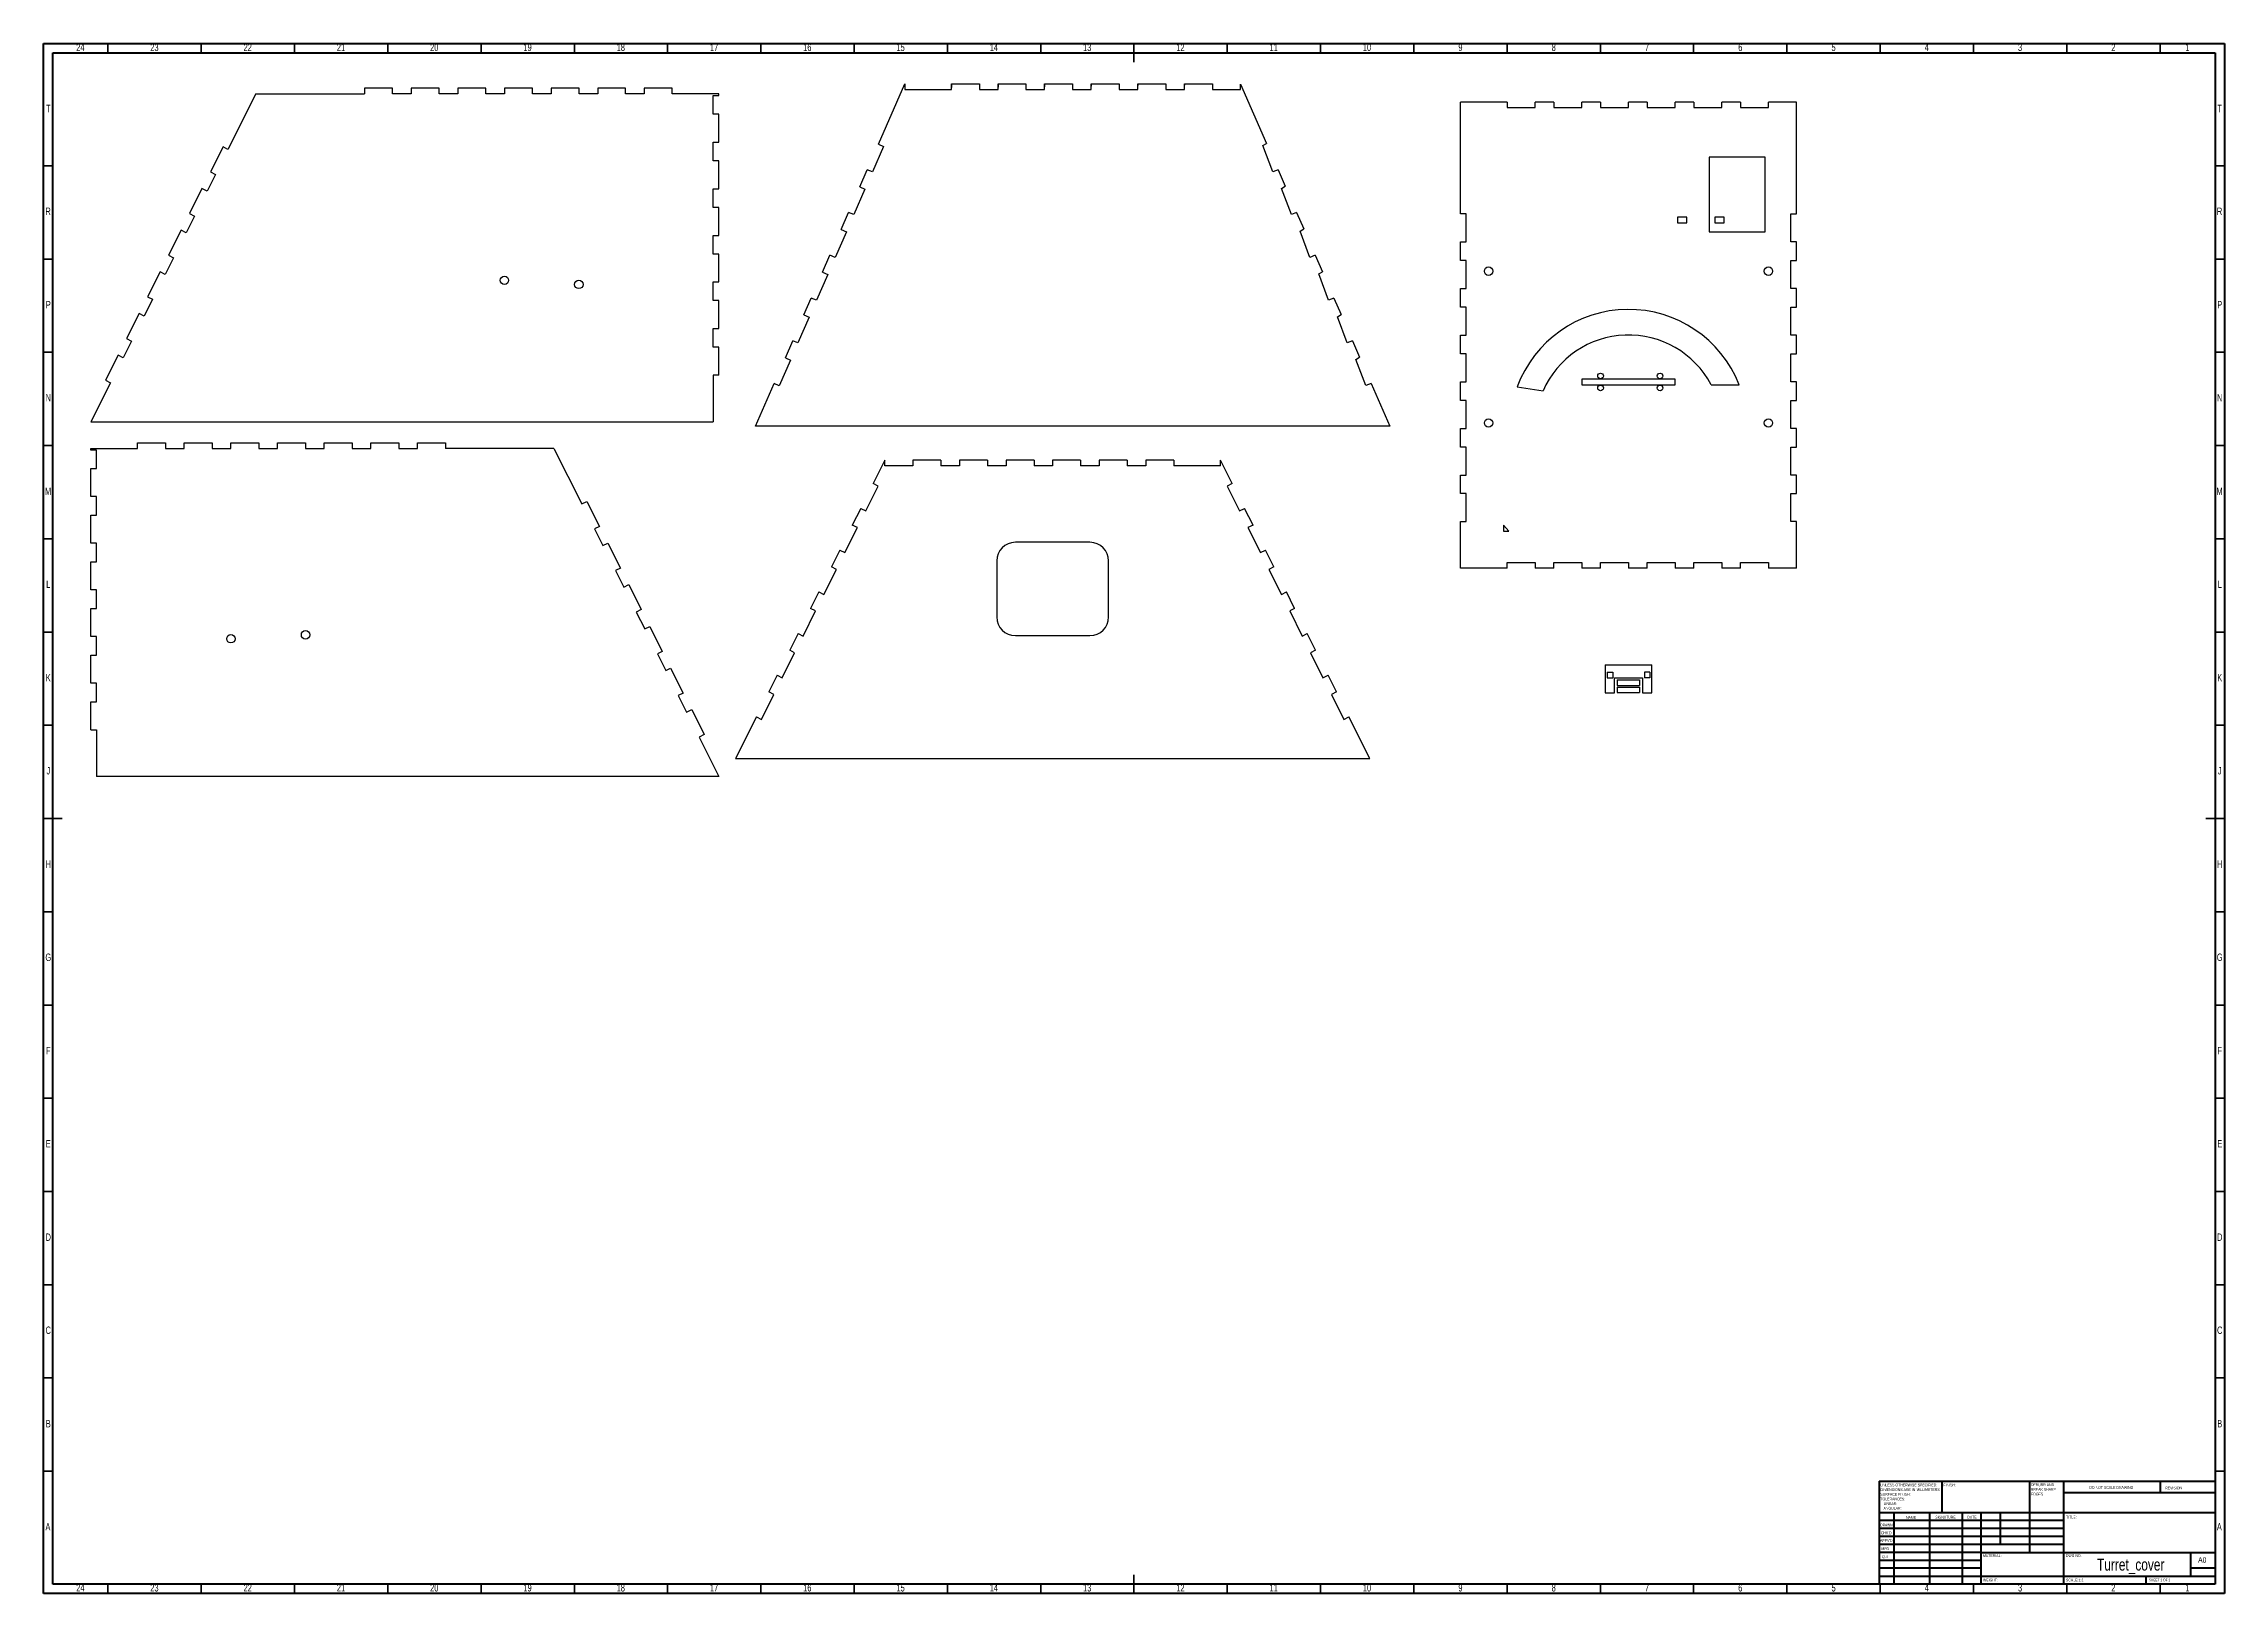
# Model space of a CAD drawing. Header units: millimetres. Extents: x 15 to 1184, y 5 to 836.
import ezdxf

# ---------------------------------------------------------------- set-up
doc = ezdxf.new("R2010")
doc.units = ezdxf.units.MM
doc.styles.add('SLDTEXTSTYLE0', font='TXT', dxfattribs={"width": 0.75})
doc.styles.add('SLDTEXTSTYLE1', font='TXT', dxfattribs={"width": 0.686449})
doc.styles.add('SLDTEXTSTYLE2', font='TXT', dxfattribs={"width": 0.6875})

# ---------------------------------------------------------------- blocks, each defined once
blk = doc.blocks.new('SW_NOTE_0')
at = {"color": 0, "linetype": 'Continuous', "lineweight": 0, "char_height": 1.5, "attachment_point": 1, "style": 'SLDTEXTSTYLE0'}
for s, insert in [('UNLESS OTHERWISE SPECIFIED:', (0, 1.9)), ('TOLERANCES:', (0, -5.6)), ('DIMENSIONS ARE IN MILLIMETERS', (0, -0.6)), ('SURFACE FINISH:', (0, -3.1)), ('ANGULAR:', (1.7, -10.6)), ('LINEAR:', (1.7, -8.1))]:
    blk.add_mtext(s, dxfattribs=dict(at, insert=insert))
blk = doc.blocks.new('SW_NOTE_1')
at = {"color": 0, "linetype": 'Continuous', "lineweight": 0, "char_height": 1.5, "attachment_point": 1, "style": 'SLDTEXTSTYLE0'}
for s, insert in [('DEBURR AND', (0, 1.9)), ('BREAK SHARP', (0, -0.6)), ('EDGES', (0, -3.1))]:
    blk.add_mtext(s, dxfattribs=dict(at, insert=insert))

msp = doc.modelspace()

# ---------------------------------------------------------------- linework, layer by layer
at = {"color": 7, "linetype": 'Continuous', "lineweight": 70}
for p, q in [((15, 5), (15, 836)), ((15, 836), (1184, 836)), ((20, 10), (20, 831)), ((20, 831), (1179, 831)), ((1179, 831), (1179, 10)), ((1184, 836), (1184, 5)), ((1184, 5), (15, 5)), ((1179, 10), (20, 10))]:
    msp.add_line(p, q, dxfattribs=at)
at = {"color": 7, "linetype": 'Continuous', "lineweight": 35}
for p, q in [((49.5, 831), (49.5, 836)), ((99.5, 831), (99.5, 836)), ((149.5, 831), (149.5, 836)), ((199.5, 831), (199.5, 836)), ((249.5, 831), (249.5, 836)), ((299.5, 831), (299.5, 836)), ((349.5, 831), (349.5, 836)), ((399.5, 831), (399.5, 836)), ((449.5, 831), (449.5, 836)), ((499.5, 831), (499.5, 836)), ((549.5, 831), (549.5, 836)), ((599.5, 836), (599.5, 826)), ((599.5, 831), (599.5, 836)), ((649.5, 831), (649.5, 836)), ((699.5, 831), (699.5, 836)), ((749.5, 831), (749.5, 836)), ((799.5, 831), (799.5, 836)), ((849.5, 831), (849.5, 836)), ((899.5, 831), (899.5, 836)), ((949.5, 831), (949.5, 836)), ((999.5, 831), (999.5, 836)), ((1049.5, 831), (1049.5, 836)), ((1099.5, 831), (1099.5, 836)), ((1149.5, 831), (1149.5, 836)), ((20, 770.5), (15, 770.5)), ((1179, 770.5), (1184, 770.5)), ((20, 720.5), (15, 720.5)), ((1179, 720.5), (1184, 720.5)), ((20, 670.5), (15, 670.5)), ((1179, 670.5), (1184, 670.5)), ((20, 620.5), (15, 620.5)), ((1179, 620.5), (1184, 620.5)), ((20, 570.5), (15, 570.5)), ((1179, 570.5), (1184, 570.5)), ((20, 520.5), (15, 520.5)), ((1179, 520.5), (1184, 520.5)), ((20, 470.5), (15, 470.5)), ((1179, 470.5), (1184, 470.5)), ((15, 420.5), (25, 420.5)), ((20, 420.5), (15, 420.5)), ((1184, 420.5), (1174, 420.5)), ((1179, 420.5), (1184, 420.5)), ((20, 370.5), (15, 370.5)), ((1179, 370.5), (1184, 370.5)), ((20, 320.5), (15, 320.5)), ((1179, 320.5), (1184, 320.5)), ((20, 270.5), (15, 270.5)), ((1179, 270.5), (1184, 270.5)), ((20, 220.5), (15, 220.5)), ((1179, 220.5), (1184, 220.5)), ((20, 170.5), (15, 170.5)), ((1179, 170.5), (1184, 170.5)), ((20, 120.5), (15, 120.5)), ((1179, 120.5), (1184, 120.5)), ((20, 70.5), (15, 70.5)), ((1179, 70.5), (1184, 70.5)), ((599.5, 5), (599.5, 15)), ((49.5, 10), (49.5, 5)), ((99.5, 10), (99.5, 5)), ((149.5, 10), (149.5, 5)), ((199.5, 10), (199.5, 5)), ((249.5, 10), (249.5, 5)), ((299.5, 10), (299.5, 5)), ((349.5, 10), (349.5, 5)), ((399.5, 10), (399.5, 5)), ((449.5, 10), (449.5, 5)), ((499.5, 10), (499.5, 5)), ((549.5, 10), (549.5, 5)), ((599.5, 10), (599.5, 5)), ((649.5, 10), (649.5, 5)), ((699.5, 10), (699.5, 5)), ((749.5, 10), (749.5, 5)), ((799.5, 10), (799.5, 5)), ((849.5, 10), (849.5, 5)), ((899.5, 10), (899.5, 5)), ((949.5, 10), (949.5, 5)), ((999.5, 10), (999.5, 5)), ((1049.5, 10), (1049.5, 5)), ((1099.5, 10), (1099.5, 5)), ((1149.5, 10), (1149.5, 5))]:
    msp.add_line(p, q, dxfattribs=at)
at = {"color": 7, "linetype": 'Continuous', "lineweight": 25}
for p, q in [((128.8, 809.1), (113.8, 779.3)), ((128.8, 809.1), (187, 809.1)), ((187, 812.1), (187, 809.1)), ((202, 812.1), (187, 812.1)), ((202, 809.1), (202, 812.1)), ((212, 809.1), (202, 809.1)), ((212, 812.1), (212, 809.1)), ((227, 812.1), (212, 812.1)), ((227, 809.1), (227, 812.1)), ((237, 809.1), (227, 809.1)), ((237, 812.1), (237, 809.1)), ((252, 812.1), (237, 812.1)), ((252, 809.1), (252, 812.1)), ((262, 809.1), (252, 809.1)), ((262, 812.1), (262, 809.1)), ((277, 812.1), (262, 812.1)), ((277, 809.1), (277, 812.1)), ((287, 809.1), (277, 809.1)), ((287, 812.1), (287, 809.1)), ((302, 812.1), (287, 812.1)), ((302, 809.1), (302, 812.1)), ((312, 809.1), (302, 809.1)), ((312, 812.1), (312, 809.1)), ((327, 812.1), (312, 812.1)), ((327, 809.1), (327, 812.1)), ((337, 809.1), (327, 809.1)), ((337, 812.1), (337, 809.1)), ((352, 812.1), (337, 812.1)), ((352, 809.1), (352, 812.1)), ((377, 809.1), (352, 809.1)), ((374, 808.2), (377, 808.2)), ((374, 798.2), (374, 808.2)), ((377, 808.2), (377, 809.1)), ((462.5, 782.1), (476.6, 814.4)), ((476.6, 814.4), (476.6, 811.4)), ((476.6, 814.4), (476.6, 814.4)), ((476.6, 811.4), (501.6, 811.4)), ((501.6, 814.1), (501.6, 814.4)), ((501.6, 814.4), (516.6, 814.4)), ((501.6, 814.1), (501.6, 812.4)), ((501.6, 812.4), (501.6, 814.1)), ((501.6, 811.4), (501.6, 812.4)), ((501.6, 812.4), (501.6, 812.4)), ((516.6, 814.4), (516.6, 811.5)), ((516.6, 811.5), (526.6, 811.5)), ((526.6, 814.4), (541.6, 814.4)), ((526.6, 814.4), (526.6, 812.7)), ((526.6, 812.7), (526.6, 814.4)), ((526.6, 814.4), (526.6, 814.4)), ((526.6, 811.5), (526.6, 812.7)), ((526.6, 812.7), (526.6, 812.7)), ((541.6, 814.4), (541.6, 811.5)), ((541.6, 811.5), (551.6, 811.5)), ((551.6, 814.4), (566.6, 814.4)), ((551.6, 814.4), (551.6, 812.9)), ((551.6, 812.9), (551.6, 814.4)), ((551.6, 814.4), (551.6, 814.4)), ((551.6, 811.5), (551.6, 812.9)), ((551.6, 812.9), (551.6, 812.9)), ((566.6, 814.4), (566.6, 811.5)), ((566.6, 811.5), (576.6, 811.5)), ((576.6, 814.4), (591.6, 814.4)), ((576.6, 814.4), (576.6, 813.2)), ((576.6, 813.2), (576.6, 814.4)), ((576.6, 814.4), (576.6, 814.4)), ((576.6, 811.5), (576.6, 813.2)), ((576.6, 813.2), (576.6, 813.2)), ((591.6, 814.4), (591.6, 811.5)), ((591.6, 811.5), (601.6, 811.5)), ((601.6, 814.4), (616.6, 814.4)), ((601.6, 814.4), (601.6, 813.5)), ((601.6, 813.5), (601.6, 814.4)), ((601.6, 814.4), (601.6, 814.4)), ((601.6, 811.5), (601.6, 813.5)), ((601.6, 813.5), (601.6, 813.5)), ((616.6, 814.4), (616.6, 811.5)), ((616.6, 811.5), (626.6, 811.5)), ((626.6, 814.4), (626.6, 813.8)), ((626.6, 814.4), (641.6, 814.4)), ((626.6, 813.8), (626.6, 814.4)), ((626.6, 814.4), (626.6, 814.4)), ((626.6, 811.5), (626.6, 813.8)), ((626.6, 813.8), (626.6, 813.8)), ((641.6, 814.4), (641.6, 811.5)), ((641.6, 811.5), (656.6, 811.5)), ((656.6, 811.5), (656.6, 814.3)), ((656.6, 814.3), (670.5, 782.5)), ((377, 798.2), (374, 798.2)), ((377, 783.2), (377, 798.2)), ((774.6, 744.7), (774.6, 804.7)), ((799.6, 804.7), (774.6, 804.7)), ((799.6, 804.7), (799.6, 801.7)), ((799.6, 801.7), (814.6, 801.7)), ((814.6, 801.7), (814.6, 804.7)), ((824.6, 804.7), (814.6, 804.7)), ((824.6, 804.7), (824.6, 801.7)), ((824.6, 801.7), (839.6, 801.7)), ((839.6, 801.7), (839.6, 804.7)), ((849.6, 804.7), (839.6, 804.7)), ((849.6, 804.7), (849.6, 801.7)), ((849.6, 801.7), (864.6, 801.7)), ((864.6, 801.7), (864.6, 804.7)), ((874.6, 804.7), (864.6, 804.7)), ((874.6, 804.7), (874.6, 801.7)), ((874.6, 801.7), (889.6, 801.7)), ((889.6, 801.7), (889.6, 804.7)), ((899.6, 804.7), (889.6, 804.7)), ((899.6, 804.7), (899.6, 801.7)), ((899.6, 801.7), (914.6, 801.7)), ((914.6, 801.7), (914.6, 804.7)), ((924.6, 804.7), (914.6, 804.7)), ((924.6, 804.7), (924.6, 801.7)), ((924.6, 801.7), (939.6, 801.7)), ((939.6, 801.7), (939.6, 804.7)), ((954.6, 804.7), (939.6, 804.7)), ((954.6, 744.7), (954.6, 804.7)), ((111.2, 780.6), (104.4, 767.2)), ((113.8, 779.3), (111.2, 780.6)), ((374, 783.2), (377, 783.2)), ((374, 773.2), (374, 783.2)), ((377, 773.2), (374, 773.2)), ((377, 758.2), (377, 773.2)), ((465.2, 780.9), (459.3, 767.2)), ((462.5, 782.1), (465.2, 780.9)), ((668.5, 781.3), (670.5, 782.5)), ((673.9, 767.3), (668.5, 781.3)), ((937.8, 775.1), (907.8, 775.1)), ((907.8, 775.1), (907.8, 735.1)), ((937.8, 735.1), (937.8, 775.1)), ((107.1, 765.9), (102.6, 756.9)), ((104.4, 767.2), (107.1, 765.9)), ((452.5, 759.2), (456.5, 768.4)), ((459.3, 767.2), (456.5, 768.4)), ((676.7, 768.4), (673.9, 767.3)), ((676.7, 768.4), (680.5, 759.6)), ((99.9, 758.3), (93.2, 744.9)), ((102.6, 756.9), (99.9, 758.3)), ((374, 758.2), (377, 758.2)), ((374, 748.2), (374, 758.2)), ((377, 748.2), (374, 748.2)), ((377, 733.2), (377, 748.2)), ((455.3, 758), (449.3, 744.3)), ((452.5, 759.2), (455.3, 758)), ((678.5, 758.3), (680.5, 759.6)), ((683.9, 744.3), (678.5, 758.3)), ((95.9, 743.5), (91.4, 734.6)), ((93.2, 744.9), (95.9, 743.5)), ((442.5, 736.3), (446.5, 745.5)), ((449.3, 744.3), (446.5, 745.5)), ((686.6, 745.5), (683.9, 744.3)), ((686.6, 745.5), (690.5, 736.7)), ((688.5, 735.4), (690.5, 736.7)), ((777.6, 744.7), (774.6, 744.7)), ((777.6, 729.7), (777.6, 744.7)), ((895.8, 743), (890.8, 743)), ((890.8, 743), (890.8, 740)), ((890.8, 740), (895.8, 740)), ((895.8, 740), (895.8, 743)), ((910.8, 743), (910.8, 740)), ((915.8, 743), (910.8, 743)), ((910.8, 740), (915.8, 740)), ((915.8, 740), (915.8, 743)), ((951.6, 744.7), (954.6, 744.7)), ((951.6, 729.7), (951.6, 744.7)), ((88.7, 735.9), (81.9, 722.5)), ((91.4, 734.6), (88.7, 735.9)), ((374, 733.2), (377, 733.2)), ((374, 723.2), (374, 733.2)), ((445.3, 735.1), (439.3, 721.3)), ((442.5, 736.3), (445.3, 735.1)), ((693.8, 721.4), (688.5, 735.4)), ((774.6, 719.7), (774.6, 729.7)), ((774.6, 729.7), (777.6, 729.7)), ((907.8, 735.1), (937.8, 735.1)), ((954.6, 729.7), (951.6, 729.7)), ((954.6, 719.7), (954.6, 729.7)), ((77.4, 713.6), (70.7, 700.2)), ((80.1, 712.3), (77.4, 713.6)), ((84.6, 721.2), (80.1, 712.3)), ((81.9, 722.5), (84.6, 721.2)), ((377, 723.2), (374, 723.2)), ((377, 708.2), (377, 723.2)), ((432.5, 713.4), (436.5, 722.5)), ((432.5, 713.4), (435.3, 712.2)), ((439.3, 721.3), (436.5, 722.5)), ((696.6, 722.5), (693.8, 721.4)), ((696.6, 722.5), (700.5, 713.7)), ((698.5, 712.5), (700.5, 713.7)), ((777.6, 719.7), (774.6, 719.7)), ((777.6, 704.7), (777.6, 719.7)), ((951.6, 719.7), (954.6, 719.7)), ((951.6, 704.7), (951.6, 719.7)), ((374, 708.2), (377, 708.2)), ((374, 698.2), (374, 708.2)), ((435.3, 712.2), (429.3, 698.4)), ((703.8, 698.5), (698.5, 712.5)), ((774.6, 694.7), (774.6, 704.7)), ((774.6, 704.7), (777.6, 704.7)), ((954.6, 704.7), (951.6, 704.7)), ((954.6, 694.7), (954.6, 704.7)), ((66.2, 691.3), (59.5, 677.9)), ((68.9, 689.9), (66.2, 691.3)), ((73.4, 698.9), (68.9, 689.9)), ((70.7, 700.2), (73.4, 698.9)), ((377, 698.2), (374, 698.2)), ((377, 683.2), (377, 698.2)), ((422.5, 690.5), (426.5, 699.6)), ((422.5, 690.5), (425.3, 689.3)), ((429.3, 698.4), (426.5, 699.6)), ((706.6, 699.6), (703.8, 698.5)), ((706.6, 699.6), (710.5, 690.8)), ((708.5, 689.6), (710.5, 690.8)), ((777.6, 694.7), (774.6, 694.7)), ((777.6, 679.7), (777.6, 694.7)), ((951.6, 694.7), (954.6, 694.7)), ((951.6, 679.7), (951.6, 694.7)), ((374, 683.2), (377, 683.2)), ((374, 673.2), (374, 683.2)), ((425.3, 689.3), (419.3, 675.5)), ((713.8, 675.6), (708.5, 689.6)), ((774.6, 669.7), (774.6, 679.7)), ((774.6, 679.7), (777.6, 679.7)), ((954.6, 679.7), (951.6, 679.7)), ((954.6, 669.7), (954.6, 679.7)), ((55, 668.9), (48.2, 655.5)), ((57.7, 667.6), (55, 668.9)), ((62.1, 676.5), (57.7, 667.6)), ((59.5, 677.9), (62.1, 676.5)), ((377, 673.2), (374, 673.2)), ((377, 658.2), (377, 673.2)), ((415.3, 666.3), (409.3, 652.6)), ((412.6, 667.5), (416.6, 676.7)), ((412.6, 667.5), (415.3, 666.3)), ((419.3, 675.5), (416.6, 676.7)), ((716.6, 676.7), (713.8, 675.6)), ((716.6, 676.7), (720.4, 667.9)), ((718.5, 666.7), (720.4, 667.9)), ((723.8, 652.7), (718.5, 666.7)), ((777.6, 669.7), (774.6, 669.7)), ((777.6, 654.7), (777.6, 669.7)), ((951.6, 669.7), (954.6, 669.7)), ((951.6, 654.7), (951.6, 669.7)), ((48.2, 655.5), (50.9, 654.2)), ((377, 658.2), (374, 658.2)), ((374, 658.2), (374, 633.2)), ((774.6, 644.7), (774.6, 654.7)), ((774.6, 654.7), (777.6, 654.7)), ((889.6, 656.1), (839.6, 656.1)), ((839.6, 656.1), (839.6, 653.1)), ((889.6, 653.1), (889.6, 656.1)), ((954.6, 654.7), (951.6, 654.7)), ((954.6, 644.7), (954.6, 654.7)), ((50.9, 654.2), (40.4, 633.2)), ((396.6, 630.9), (406.6, 653.8)), ((409.3, 652.6), (406.6, 653.8)), ((726.6, 653.8), (723.8, 652.7)), ((726.6, 653.8), (736.6, 630.9)), ((777.6, 644.7), (774.6, 644.7)), ((777.6, 629.7), (777.6, 644.7)), ((804.9, 651.9), (818.8, 649.8)), ((839.6, 653.1), (889.6, 653.1)), ((908.9, 653.1), (923.9, 653.1)), ((951.6, 644.7), (954.6, 644.7)), ((951.6, 629.7), (951.6, 644.7)), ((40.4, 633.2), (374, 633.2)), ((65.4, 619), (65.4, 622)), ((65.4, 622), (80.4, 622)), ((80.4, 622), (80.4, 619)), ((90.4, 619), (90.4, 622)), ((90.4, 622), (105.4, 622)), ((105.4, 622), (105.4, 619)), ((115.4, 619), (115.4, 622)), ((115.4, 622), (130.4, 622)), ((130.4, 622), (130.4, 619)), ((140.4, 619), (140.4, 622)), ((140.4, 622), (155.4, 622)), ((155.4, 622), (155.4, 619)), ((165.4, 619), (165.4, 622)), ((165.4, 622), (180.4, 622)), ((180.4, 622), (180.4, 619)), ((190.4, 619), (190.4, 622)), ((190.4, 622), (205.4, 622)), ((205.4, 622), (205.4, 619)), ((215.4, 619), (215.4, 622)), ((215.4, 622), (230.4, 622)), ((230.4, 622), (230.4, 619)), ((736.6, 630.9), (396.6, 630.9)), ((774.6, 619.7), (774.6, 629.7)), ((774.6, 629.7), (777.6, 629.7)), ((777.6, 619.7), (774.6, 619.7)), ((777.6, 604.7), (777.6, 619.7)), ((954.6, 629.7), (951.6, 629.7)), ((951.6, 619.7), (954.6, 619.7)), ((951.6, 604.7), (951.6, 619.7)), ((954.6, 619.7), (954.6, 629.7)), ((40.4, 619), (65.4, 619)), ((40.4, 618.1), (40.4, 619)), ((43.4, 618.1), (40.4, 618.1)), ((40.4, 593.1), (40.4, 608.1)), ((40.4, 608.1), (43.4, 608.1)), ((43.4, 608.1), (43.4, 618.1)), ((80.4, 619), (90.4, 619)), ((105.4, 619), (115.4, 619)), ((130.4, 619), (140.4, 619)), ((155.4, 619), (165.4, 619)), ((180.4, 619), (190.4, 619)), ((205.4, 619), (215.4, 619)), ((288.5, 619), (230.4, 619)), ((288.5, 619), (303.5, 589.2)), ((465.9, 612.6), (459.7, 600.2)), ((465.9, 609.6), (465.9, 612.6)), ((480.9, 609.6), (465.9, 609.6)), ((480.9, 612.6), (480.9, 609.6)), ((495.9, 612.6), (480.9, 612.6)), ((495.9, 612.6), (495.9, 609.6)), ((505.9, 609.6), (495.9, 609.6)), ((505.9, 612.6), (505.9, 609.6)), ((520.9, 612.6), (505.9, 612.6)), ((520.9, 612.6), (520.9, 609.6)), ((530.9, 609.6), (520.9, 609.6)), ((530.9, 612.6), (530.9, 609.6)), ((545.9, 612.6), (530.9, 612.6)), ((545.9, 612.6), (545.9, 609.6)), ((555.9, 609.6), (545.9, 609.6)), ((555.9, 612.6), (555.9, 609.6)), ((570.9, 612.6), (555.9, 612.6)), ((570.9, 612.6), (570.9, 609.6)), ((580.9, 609.6), (570.9, 609.6)), ((580.9, 612.6), (580.9, 609.6)), ((595.9, 612.6), (580.9, 612.6)), ((595.9, 612.6), (595.9, 609.6)), ((605.9, 609.6), (595.9, 609.6)), ((605.9, 612.6), (605.9, 609.6)), ((620.9, 612.6), (605.9, 612.6)), ((620.9, 612.6), (620.9, 609.6)), ((645.9, 609.6), (620.9, 609.6)), ((652.1, 600.2), (645.9, 612.6)), ((645.9, 609.6), (645.9, 612.6)), ((455.7, 585.4), (462.4, 598.8)), ((462.4, 598.8), (459.7, 600.2)), ((652.1, 600.2), (649.4, 598.8)), ((649.4, 598.8), (656.1, 585.4)), ((774.6, 594.7), (774.6, 604.7)), ((774.6, 604.7), (777.6, 604.7)), ((954.6, 604.7), (951.6, 604.7)), ((954.6, 594.7), (954.6, 604.7)), ((43.4, 593.1), (40.4, 593.1)), ((43.4, 583.1), (43.4, 593.1)), ((303.5, 589.2), (306.2, 590.5)), ((306.2, 590.5), (312.9, 577.1)), ((453, 586.8), (448.5, 577.8)), ((453, 586.8), (455.7, 585.4)), ((656.1, 585.4), (658.8, 586.8)), ((663.3, 577.8), (658.8, 586.8)), ((777.6, 594.7), (774.6, 594.7)), ((777.6, 579.7), (777.6, 594.7)), ((951.6, 594.7), (954.6, 594.7)), ((951.6, 579.7), (951.6, 594.7)), ((40.4, 583.1), (43.4, 583.1)), ((40.4, 568.1), (40.4, 583.1)), ((312.9, 577.1), (310.3, 575.8)), ((310.3, 575.8), (314.8, 566.9)), ((444.5, 563.1), (451.2, 576.5)), ((451.2, 576.5), (448.5, 577.8)), ((663.3, 577.8), (660.6, 576.5)), ((660.6, 576.5), (667.3, 563.1)), ((774.6, 554.7), (774.6, 579.7)), ((774.6, 579.7), (777.6, 579.7)), ((800.5, 574.5), (797.6, 577.8)), ((797.6, 577.8), (797.6, 574.5)), ((797.6, 574.5), (800.5, 574.5)), ((954.6, 579.7), (951.6, 579.7)), ((954.6, 554.7), (954.6, 579.7)), ((43.4, 568.1), (40.4, 568.1)), ((43.4, 558.1), (43.4, 568.1)), ((314.8, 566.9), (317.4, 568.2)), ((317.4, 568.2), (324.2, 554.8)), ((441.8, 564.4), (437.3, 555.5)), ((441.8, 564.4), (444.5, 563.1)), ((575.9, 568.6), (535.9, 568.6)), ((667.3, 563.1), (670, 564.4)), ((674.5, 555.5), (670, 564.4)), ((40.4, 558.1), (43.4, 558.1)), ((40.4, 543.1), (40.4, 558.1)), ((324.2, 554.8), (321.5, 553.5)), ((321.5, 553.5), (326, 544.5)), ((433.3, 540.7), (440, 554.1)), ((440, 554.1), (437.3, 555.5)), ((525.9, 558.6), (525.9, 528.6)), ((585.9, 528.6), (585.9, 558.6)), ((674.5, 555.5), (671.8, 554.1)), ((671.8, 554.1), (678.5, 540.7)), ((799.6, 554.7), (774.6, 554.7)), ((799.6, 557.7), (814.6, 557.7)), ((799.6, 554.7), (799.6, 557.7)), ((814.6, 557.7), (814.6, 554.7)), ((824.6, 554.7), (814.6, 554.7)), ((824.6, 557.7), (839.6, 557.7)), ((824.6, 554.7), (824.6, 557.7)), ((839.6, 557.7), (839.6, 554.7)), ((849.6, 554.7), (839.6, 554.7)), ((849.6, 557.7), (864.6, 557.7)), ((849.6, 554.7), (849.6, 557.7)), ((864.6, 557.7), (864.6, 554.7)), ((874.6, 554.7), (864.6, 554.7)), ((874.6, 557.7), (889.6, 557.7)), ((874.6, 554.7), (874.6, 557.7)), ((889.6, 557.7), (889.6, 554.7)), ((899.6, 554.7), (889.6, 554.7)), ((899.6, 557.7), (914.6, 557.7)), ((899.6, 554.7), (899.6, 557.7)), ((914.6, 557.7), (914.6, 554.7)), ((924.6, 554.7), (914.6, 554.7)), ((924.6, 557.7), (939.6, 557.7)), ((924.6, 554.7), (924.6, 557.7)), ((939.6, 557.7), (939.6, 554.7)), ((954.6, 554.7), (939.6, 554.7)), ((43.4, 543.1), (40.4, 543.1)), ((43.4, 533.1), (43.4, 543.1)), ((326, 544.5), (328.7, 545.9)), ((328.7, 545.9), (335.4, 532.5)), ((430.6, 542), (426.1, 533.1)), ((430.6, 542), (433.3, 540.7)), ((678.5, 540.7), (681.2, 542)), ((685.6, 533.1), (681.2, 542)), ((40.4, 533.1), (43.4, 533.1)), ((40.4, 518.1), (40.4, 533.1)), ((335.4, 532.5), (332.7, 531.1)), ((332.7, 531.1), (337.2, 522.2)), ((422.1, 518.3), (428.8, 531.8)), ((428.8, 531.8), (426.1, 533.1)), ((685.6, 533.1), (683, 531.8)), ((683, 531.8), (689.7, 518.3)), ((43.4, 518.1), (40.4, 518.1)), ((43.4, 508.1), (43.4, 518.1)), ((337.2, 522.2), (339.9, 523.5)), ((339.9, 523.5), (346.6, 510.1)), ((419.4, 519.7), (415, 510.7)), ((419.4, 519.7), (422.1, 518.3)), ((535.9, 518.6), (575.9, 518.6)), ((689.7, 518.3), (692.3, 519.7)), ((696.8, 510.7), (692.3, 519.7)), ((40.4, 508.1), (43.4, 508.1)), ((40.4, 493.1), (40.4, 508.1)), ((346.6, 510.1), (344, 508.8)), ((344, 508.8), (348.5, 499.9)), ((410.9, 496), (417.6, 509.4)), ((417.6, 509.4), (415, 510.7)), ((696.8, 510.7), (694.1, 509.4)), ((694.1, 509.4), (700.8, 496)), ((852.1, 502.9), (852.1, 487.9)), ((852.1, 502.9), (877.1, 502.9)), ((877.1, 487.9), (877.1, 502.9)), ((43.4, 493.1), (40.4, 493.1)), ((43.4, 483.1), (43.4, 493.1)), ((348.5, 499.9), (351.1, 501.2)), ((351.1, 501.2), (357.9, 487.8)), ((408.3, 497.3), (403.8, 488.4)), ((408.3, 497.3), (410.9, 496)), ((700.8, 496), (703.5, 497.3)), ((708, 488.4), (703.5, 497.3)), ((853.1, 498.9), (853.1, 495.9)), ((853.1, 498.9), (856.1, 498.9)), ((853.1, 495.9), (856.1, 495.9)), ((856.1, 498.9), (856.1, 495.9)), ((857.1, 495.9), (872.1, 495.9)), ((857.1, 487.9), (857.1, 495.9)), ((858.5, 494.9), (858.5, 491.9)), ((858.5, 494.9), (870.5, 494.9)), ((858.5, 491.9), (870.5, 491.9)), ((858.5, 491), (858.5, 488)), ((858.5, 491), (870.5, 491)), ((870.5, 494.9), (870.5, 491.9)), ((870.5, 491), (870.5, 488)), ((872.1, 495.9), (872.1, 487.9)), ((873.1, 498.9), (873.1, 495.9)), ((876.1, 498.9), (873.1, 498.9)), ((876.1, 495.9), (873.1, 495.9)), ((876.1, 498.9), (876.1, 495.9)), ((40.4, 483.1), (43.4, 483.1)), ((40.4, 468.1), (40.4, 483.1)), ((357.9, 487.8), (355.2, 486.5)), ((355.2, 486.5), (359.7, 477.5)), ((399.8, 473.6), (406.5, 487)), ((406.5, 487), (403.8, 488.4)), ((708, 488.4), (705.3, 487)), ((705.3, 487), (712, 473.6)), ((852.1, 487.9), (857.1, 487.9)), ((858.5, 488), (870.5, 488)), ((872.1, 487.9), (877.1, 487.9)), ((40.4, 468.1), (43.4, 468.1)), ((43.4, 468.1), (43.4, 443.1)), ((359.7, 477.5), (362.4, 478.9)), ((362.4, 478.9), (369.1, 465.5)), ((397.1, 475), (385.9, 452.6)), ((397.1, 475), (399.8, 473.6)), ((712, 473.6), (714.7, 475)), ((725.9, 452.6), (714.7, 475)), ((369.1, 465.5), (366.4, 464.1)), ((366.4, 464.1), (377, 443.1)), ((385.9, 452.6), (725.9, 452.6)), ((377, 443.1), (43.4, 443.1))]:
    msp.add_line(p, q, dxfattribs=at)
at = {"color": 7, "linetype": 'Continuous', "lineweight": 50}
for p, q in [((999, 65.2), (1179, 65.2)), ((999, 65.2), (999, 10)), ((1032.8, 48.2), (1032.8, 65.2)), ((1079.6, 65.2), (1079.6, 27)), ((1097.8, 65.2), (1097.8, 10)), ((1179, 58.9), (1097.8, 58.9)), ((1149.8, 58.9), (1149.8, 65.2)), ((1179, 48.2), (999, 48.2)), ((1006.8, 48.2), (1006.8, 10)), ((1026, 48.2), (1026, 10)), ((1043.4, 48.2), (1043.4, 10)), ((1053.6, 10), (1053.6, 48.2)), ((1064, 31.2), (1064, 48.2)), ((1097.8, 44), (999, 44)), ((1097.8, 39.8), (999, 39.8)), ((1097.8, 35.5), (999, 35.5)), ((1097.8, 31.2), (999, 31.2)), ((1053.6, 27), (999, 27)), ((1053.6, 27), (1179, 27)), ((1166, 14.2), (1166, 27)), ((1053.6, 22.7), (999, 22.7)), ((1053.6, 18.5), (999, 18.5)), ((999, 14.2), (1179, 14.2)), ((1142, 10), (1142, 14.2)), ((1179, 18.5), (1166, 18.5))]:
    msp.add_line(p, q, dxfattribs=at)
at = {"color": 7, "linetype": 'Continuous', "lineweight": 25}
for centre, radius in [((789.6, 714), 2.25), ((939.6, 714), 2.25), ((262, 709.1), 2.25), ((301.9, 706.9), 2.25), ((849.6, 657.8), 1.5), ((881.5, 657.8), 1.5), ((849.6, 651.4), 1.5), ((881.5, 651.4), 1.5), ((789.6, 632.6), 2.25), ((939.6, 632.6), 2.25), ((115.4, 516.9), 2.25), ((155.4, 519), 2.25)]:
    msp.add_circle(centre, radius, dxfattribs=at)
for centre, radius, start, end in [((864.6, 629.8), 63.7, 21.4715, 159.6761), ((864.6, 629.8), 50, 27.7741, 156.4639), ((535.9, 558.6), 10, 90, 180), ((575.9, 558.6), 10, 0, 90), ((535.9, 528.6), 10, 180, 270), ((575.9, 528.6), 10, 270, 0)]:
    msp.add_arc(centre, radius, start, end, dxfattribs=at)

# ---------------------------------------------------------------- block references
at = {"color": 7, "linetype": 'Continuous', "lineweight": 0}
for name, p in [('SW_NOTE_0', (999.6, 62)), ('SW_NOTE_1', (1080.3, 62.1))]:
    msp.add_blockref(name, p, dxfattribs=at)

# ---------------------------------------------------------------- texts
for s, insert, char_height, attachment_point, style in [('24', (34.7, 836), 3.97, 2, 'SLDTEXTSTYLE0'), ('23', (74.4, 836), 3.97, 2, 'SLDTEXTSTYLE0'), ('22', (124.4, 836), 3.97, 2, 'SLDTEXTSTYLE0'), ('21', (174.4, 836), 3.97, 2, 'SLDTEXTSTYLE0'), ('20', (224.4, 836), 3.97, 2, 'SLDTEXTSTYLE0'), ('19', (274.4, 836), 3.97, 2, 'SLDTEXTSTYLE0'), ('18', (324.4, 836), 3.97, 2, 'SLDTEXTSTYLE0'), ('17', (374.4, 836), 3.97, 2, 'SLDTEXTSTYLE0'), ('16', (424.4, 836), 3.97, 2, 'SLDTEXTSTYLE0'), ('15', (474.4, 836), 3.97, 2, 'SLDTEXTSTYLE0'), ('14', (524.4, 836), 3.97, 2, 'SLDTEXTSTYLE0'), ('13', (574.4, 836), 3.97, 2, 'SLDTEXTSTYLE0'), ('12', (624.4, 836), 3.97, 2, 'SLDTEXTSTYLE0'), ('11', (674.4, 836), 3.97, 2, 'SLDTEXTSTYLE0'), ('10', (724.4, 836), 3.97, 2, 'SLDTEXTSTYLE0'), ('9', (774.5, 836), 3.97, 2, 'SLDTEXTSTYLE0'), ('8', (824.5, 836), 3.97, 2, 'SLDTEXTSTYLE0'), ('7', (874.5, 836), 3.97, 2, 'SLDTEXTSTYLE0'), ('6', (924.5, 836), 3.97, 2, 'SLDTEXTSTYLE0'), ('5', (974.5, 836), 3.97, 2, 'SLDTEXTSTYLE0'), ('4', (1024.5, 836), 3.97, 2, 'SLDTEXTSTYLE0'), ('3', (1074.5, 836), 3.97, 2, 'SLDTEXTSTYLE0'), ('2', (1124.5, 836), 3.97, 2, 'SLDTEXTSTYLE0'), ('1', (1164.2, 836), 3.97, 2, 'SLDTEXTSTYLE0'), ('T', (17.5, 803.2), 3.97, 2, 'SLDTEXTSTYLE0'), ('T', (1181.5, 803.2), 3.97, 2, 'SLDTEXTSTYLE0'), ('R', (17.4, 748.1), 3.97, 2, 'SLDTEXTSTYLE0'), ('R', (1181.4, 748.1), 3.97, 2, 'SLDTEXTSTYLE0'), ('P', (17.5, 698), 3.97, 2, 'SLDTEXTSTYLE0'), ('P', (1181.5, 698), 3.97, 2, 'SLDTEXTSTYLE0'), ('N', (17.5, 648.1), 3.97, 2, 'SLDTEXTSTYLE0'), ('N', (1181.5, 648.1), 3.97, 2, 'SLDTEXTSTYLE0'), ('M', (17.4, 598), 3.97, 2, 'SLDTEXTSTYLE0'), ('M', (1181.4, 598), 3.97, 2, 'SLDTEXTSTYLE0'), ('L', (17.5, 548.1), 3.97, 2, 'SLDTEXTSTYLE0'), ('L', (1181.5, 548.1), 3.97, 2, 'SLDTEXTSTYLE0'), ('K', (17.5, 498), 3.97, 2, 'SLDTEXTSTYLE0'), ('K', (1181.5, 498), 3.97, 2, 'SLDTEXTSTYLE0'), ('J', (17.5, 448.1), 3.97, 2, 'SLDTEXTSTYLE0'), ('J', (1181.5, 448.1), 3.97, 2, 'SLDTEXTSTYLE0'), ('H', (17.5, 398), 3.97, 2, 'SLDTEXTSTYLE0'), ('H', (1181.5, 398), 3.97, 2, 'SLDTEXTSTYLE0'), ('G', (17.5, 348.1), 3.97, 2, 'SLDTEXTSTYLE0'), ('G', (1181.5, 348.1), 3.97, 2, 'SLDTEXTSTYLE0'), ('F', (17.5, 298), 3.97, 2, 'SLDTEXTSTYLE0'), ('F', (1181.5, 298), 3.97, 2, 'SLDTEXTSTYLE0'), ('E', (17.5, 248.1), 3.97, 2, 'SLDTEXTSTYLE0'), ('E', (1181.5, 248.1), 3.97, 2, 'SLDTEXTSTYLE0'), ('D', (17.5, 198), 3.97, 2, 'SLDTEXTSTYLE0'), ('D', (1181.5, 198), 3.97, 2, 'SLDTEXTSTYLE0'), ('C', (17.5, 148.1), 3.97, 2, 'SLDTEXTSTYLE0'), ('C', (1181.5, 148.1), 3.97, 2, 'SLDTEXTSTYLE0'), ('B', (17.5, 98), 3.97, 2, 'SLDTEXTSTYLE0'), ('B', (1181.5, 98), 3.97, 2, 'SLDTEXTSTYLE0'), ('FINISH:', (1033.4, 63.9), 1.5, 1, 'SLDTEXTSTYLE0'), ('DO NOT SCALE DRAWING', (1111.6, 62.5), 1.5, 1, 'SLDTEXTSTYLE0'), ('REVISION', (1152.3, 62.3), 1.5, 1, 'SLDTEXTSTYLE0'), ('A', (17.3, 42.7), 3.97, 2, 'SLDTEXTSTYLE0'), ('DRAWN', (999.6, 42.4), 1.5, 1, 'SLDTEXTSTYLE1'), ("CHK'D", (999.9, 38.2), 1.5, 1, 'SLDTEXTSTYLE0'), ('NAME', (1013.3, 46.5), 1.5, 1, 'SLDTEXTSTYLE0'), ('SIGNATURE', (1029, 46.6), 1.5, 1, 'SLDTEXTSTYLE0'), ('DATE', (1046.2, 46.6), 1.5, 1, 'SLDTEXTSTYLE0'), ('TITLE:', (1099.1, 46.6), 1.5, 1, 'SLDTEXTSTYLE0'), ('A', (1181.3, 42.7), 3.97, 2, 'SLDTEXTSTYLE0'), ("APPV'D", (999.4, 34.1), 1.5, 1, 'SLDTEXTSTYLE0'), ('MFG', (1000.1, 29.7), 1.5, 1, 'SLDTEXTSTYLE0'), ('Q.A', (1000.5, 25.5), 1.5, 1, 'SLDTEXTSTYLE0'), ('MATERIAL:', (1054.6, 26), 1.5, 1, 'SLDTEXTSTYLE0'), ('DWG NO.', (1099, 26), 1.5, 1, 'SLDTEXTSTYLE0'), ('Turret_cover', (1133.8, 23.6), 6.35, 2, 'SLDTEXTSTYLE0'), ('A0', (1169.9, 24.4), 2.91, 1, 'SLDTEXTSTYLE0'), ('WEIGHT:', (1054.6, 12.9), 1.5, 1, 'SLDTEXTSTYLE0'), ('SCALE:1:2', (1099.1, 12.9), 1.5, 1, 'SLDTEXTSTYLE0'), ('SHEET 1 OF 1', (1143.5, 12.9), 1.5, 1, 'SLDTEXTSTYLE2'), ('24', (34.7, 10), 3.97, 2, 'SLDTEXTSTYLE0'), ('23', (74.4, 10), 3.97, 2, 'SLDTEXTSTYLE0'), ('22', (124.4, 10), 3.97, 2, 'SLDTEXTSTYLE0'), ('21', (174.4, 10), 3.97, 2, 'SLDTEXTSTYLE0'), ('20', (224.4, 10), 3.97, 2, 'SLDTEXTSTYLE0'), ('19', (274.4, 10), 3.97, 2, 'SLDTEXTSTYLE0'), ('18', (324.4, 10), 3.97, 2, 'SLDTEXTSTYLE0'), ('17', (374.4, 10), 3.97, 2, 'SLDTEXTSTYLE0'), ('16', (424.4, 10), 3.97, 2, 'SLDTEXTSTYLE0'), ('15', (474.4, 10), 3.97, 2, 'SLDTEXTSTYLE0'), ('14', (524.4, 10), 3.97, 2, 'SLDTEXTSTYLE0'), ('13', (574.4, 10), 3.97, 2, 'SLDTEXTSTYLE0'), ('12', (624.4, 10), 3.97, 2, 'SLDTEXTSTYLE0'), ('11', (674.4, 10), 3.97, 2, 'SLDTEXTSTYLE0'), ('10', (724.4, 10), 3.97, 2, 'SLDTEXTSTYLE0'), ('9', (774.5, 10), 3.97, 2, 'SLDTEXTSTYLE0'), ('8', (824.5, 10), 3.97, 2, 'SLDTEXTSTYLE0'), ('7', (874.5, 10), 3.97, 2, 'SLDTEXTSTYLE0'), ('6', (924.5, 10), 3.97, 2, 'SLDTEXTSTYLE0'), ('5', (974.5, 10), 3.97, 2, 'SLDTEXTSTYLE0'), ('4', (1024.5, 10), 3.97, 2, 'SLDTEXTSTYLE0'), ('3', (1074.5, 10), 3.97, 2, 'SLDTEXTSTYLE0'), ('2', (1124.5, 10), 3.97, 2, 'SLDTEXTSTYLE0'), ('1', (1164.2, 10), 3.97, 2, 'SLDTEXTSTYLE0')]:
    msp.add_mtext(s, dxfattribs=dict(at, insert=insert, char_height=char_height, attachment_point=attachment_point, style=style))

doc.saveas('drawing.dxf')
